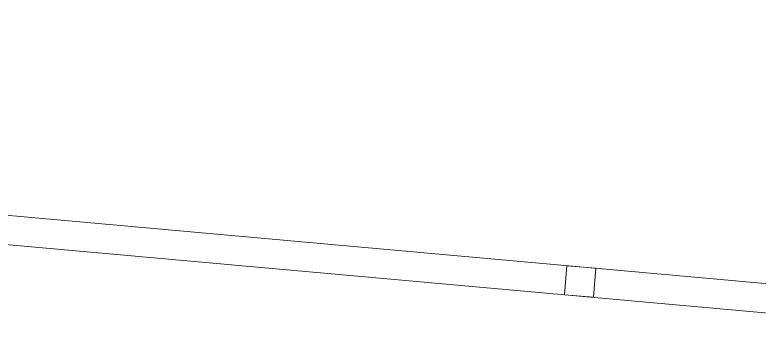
# Model space of a CAD drawing. Header units: metres. Extents: x -41 to 412, y -15 to 25.
# Drawn here: x 138.13 to 144.48, y 22.11 to 24.86 of the extents above; entities that cross this region are included whole.
import ezdxf

# ---------------------------------------------------------------- set-up
doc = ezdxf.new("R2010")
doc.units = ezdxf.units.M
doc.header["$MEASUREMENT"] = 0
doc.layers.add('Interior - Furniture', color=7, linetype='Continuous')

msp = doc.modelspace()

# ---------------------------------------------------------------- linework, layer by layer
at = {"layer": 'Interior - Furniture', "color": 251, "linetype": 'Continuous', "lineweight": 20, "true_color": 0x6a6a6a}
for p, q in [((119.0664, 24.863), (147.1005, 22.3334)), ((119.0439, 24.614), (146.8254, 22.1072)), ((142.8398, 22.7179), (142.8192, 22.4687)), ((143.0889, 22.6972), (142.8398, 22.7179)), ((143.0683, 22.4481), (143.0889, 22.6972)), ((142.8192, 22.4687), (143.0683, 22.4481))]:
    msp.add_line(p, q, dxfattribs=at)

doc.saveas('drawing.dxf')
